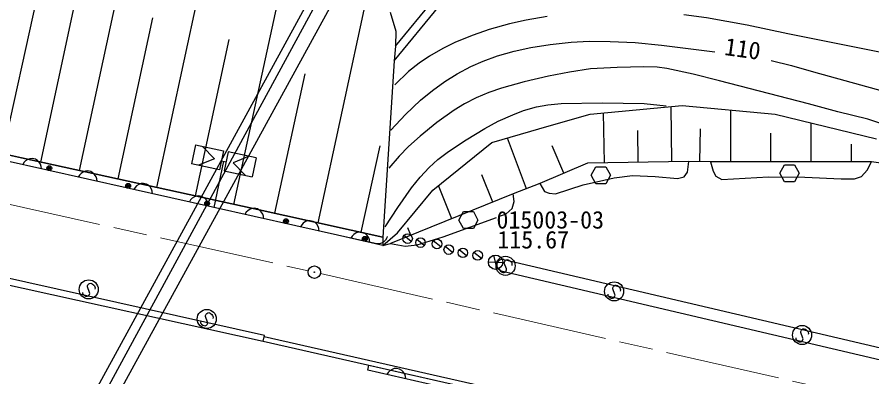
# Model space of a CAD drawing. Units: millimetres, scale not verified. Extents: x 40000 to 680000, y 20000 to 380000.
# Drawn here: x 434228 to 523380, y 272256 to 309748 of the extents above; entities that cross this region are included whole.
import ezdxf
from ezdxf.enums import TextEntityAlignment as Align

# ---------------------------------------------------------------- set-up
doc = ezdxf.new("R2010")
doc.units = ezdxf.units.MM
doc.header["$LTSCALE"] = 1000
doc.linetypes.add('CHAIN', pattern=[18.5, 12, -1.5, 3.5, -1.5])
for name, color, linetype, lineweight in [('M-BGD', 7, 'Continuous', 25), ('M-BMK', 2, 'CHAIN', 13), ('M-BMK-SRVR', 3, 'Continuous', 25)]:
    doc.layers.add(name, color=color, linetype=linetype, lineweight=lineweight)
doc.styles.add('ＭＳ ゴシック', font='')
doc.styles.get('ＭＳ ゴシック').set_extended_font_data('MS Gothic')

msp = doc.modelspace()

# ---------------------------------------------------------------- linework, layer by layer
at = {"layer": 'M-BGD'}
for p, q in [((432751, 295518), (439070, 324233)), ((440724, 293765), (446870, 322187)), ((448787, 292000), (454751, 319582)), ((456849, 290235), (462639, 317015)), ((436302, 259649), (466111, 314169)), ((437249, 259322), (466877, 313823)), ((438251, 258573), (468157, 313109)), ((465623, 288312), (470976, 313032)), ((436693, 294648), (440435, 311955)), ((473680, 306737), (477747, 311684)), ((473563, 305177), (478245, 310889)), ((444755, 292883), (448387, 309679)), ((473122, 310249), (473734, 308278)), ((487333, 309436), (485573, 309037)), ((489502, 309817), (487333, 309436)), ((506136, 309668), (503757, 309993)), ((510378, 308897), (506136, 309668)), ((485573, 309037), (483455, 308441)), ((514623, 308013), (510378, 308897)), ((473734, 308278), (473680, 306737)), ((481793, 307883), (479936, 307134)), ((483455, 308441), (481793, 307883)), ((524182, 306080), (514623, 308013)), ((452818, 291118), (456344, 307426)), ((473680, 306737), (473563, 305177)), ((479936, 307134), (478620, 306486)), ((487821, 306569), (489832, 306896)), ((489832, 306896), (492018, 307137)), ((492018, 307137), (493885, 307229)), ((493885, 307229), (496085, 307219)), ((496085, 307219), (498684, 307086)), ((498684, 307086), (501446, 306833)), ((501446, 306833), (506998, 306129)), ((478620, 306486), (477236, 305676)), ((484323, 305708), (486058, 306190)), ((486058, 306190), (487821, 306569)), ((473563, 305177), (472382, 286831)), ((476174, 304958), (475052, 304067)), ((477236, 305676), (476174, 304958)), ((481550, 304600), (482832, 305172)), ((482832, 305172), (484323, 305708)), ((512858, 305227), (514979, 304720)), ((475052, 304067), (473618, 302685)), ((480133, 303847), (481550, 304600)), ((491856, 304018), (489650, 303584)), ((494032, 304342), (491856, 304018)), ((496803, 304500), (494032, 304342)), ((499581, 304552), (496803, 304500)), ((500979, 304518), (499581, 304552)), ((501993, 304406), (500979, 304518)), ((504756, 303811), (501993, 304406)), ((514979, 304720), (517288, 304057)), ((517288, 304057), (526427, 301527)), ((461118, 289300), (464263, 303830)), ((478842, 303042), (480133, 303847)), ((489650, 303584), (487117, 302997)), ((507471, 303122), (504756, 303811)), ((516778, 300699), (507471, 303122)), ((477539, 302105), (478842, 303042)), ((484757, 302350), (483430, 301903)), ((487117, 302997), (484757, 302350)), ((476300, 301084), (477539, 302105)), ((482123, 301352), (480877, 300708)), ((483430, 301903), (482123, 301352)), ((474730, 299584), (476300, 301084)), ((480877, 300708), (479809, 300045)), ((488390, 300387), (489586, 300610)), ((489586, 300610), (490980, 300751)), ((490980, 300751), (495250, 300808)), ((493995, 299639), (503594, 300547)), ((495250, 300808), (499638, 300760)), ((499638, 300760), (501929, 300517)), ((503594, 300547), (513274, 299639)), ((519841, 299862), (516778, 300699)), ((411566, 300238), (434677, 295089)), ((434677, 295089), (411566, 300238)), ((473211, 297981), (474730, 299584)), ((479809, 300045), (478021, 298753)), ((484416, 298889), (485916, 299574)), ((485916, 299574), (487044, 299999)), ((487044, 299999), (488390, 300387)), ((489729, 298401), (493995, 299639)), ((495485, 294573), (495400, 299772)), ((502525, 294688), (502431, 300437)), ((508655, 294659), (508655, 300072)), ((513274, 299639), (523857, 297080)), ((522957, 299125), (519841, 299862)), ((478021, 298753), (476250, 297339)), ((483006, 298131), (484416, 298889)), ((517043, 294659), (517043, 298728)), ((525744, 298170), (522957, 299125)), ((481068, 296970), (483006, 298131)), ((483741, 296667), (489729, 298401)), ((499005, 294631), (498951, 297915)), ((505422, 294688), (505507, 298093)), ((476250, 297339), (475059, 296266)), ((479224, 295747), (481068, 296970)), ((487362, 291866), (485364, 297137)), ((512849, 294659), (512849, 297671)), ((452821, 296437), (452405, 294469)), ((452821, 296437), (455755, 295810)), ((453555, 296281), (454814, 294983)), ((470129, 287325), (472080, 296333)), ((475059, 296266), (474082, 295253)), ((477588, 291715), (483741, 296667)), ((491241, 293472), (490020, 296339)), ((521236, 294659), (521236, 296492)), ((455755, 295810), (455339, 293842)), ((456225, 295712), (455809, 293744)), ((459159, 295085), (456225, 295712)), ((458425, 295242), (456750, 294571)), ((474082, 295253), (472982, 294013)), ((478111, 294896), (479224, 295747)), ((467656, 287025), (432896, 294797)), ((467656, 287025), (432896, 294797)), ((434677, 295089), (458865, 289794)), ((458865, 289794), (434677, 295089)), ((434946, 294586), (434816, 294368)), ((435107, 294756), (434946, 294586)), ((435346, 294909), (435107, 294756)), ((435567, 294983), (435346, 294909)), ((435818, 295010), (435567, 294983)), ((436131, 294940), (435818, 295010)), ((436348, 294809), (436131, 294940)), ((436517, 294647), (436348, 294809)), ((436669, 294407), (436517, 294647)), ((436742, 294185), (436669, 294407)), ((455339, 293842), (452405, 294469)), ((454814, 294983), (453139, 294312)), ((455764, 294733), (454741, 289891)), ((455535, 294766), (456003, 294666)), ((456750, 294571), (458009, 293274)), ((459159, 295085), (458743, 293117)), ((477216, 294087), (478111, 294896)), ((493724, 294544), (488758, 292401)), ((493724, 294544), (488758, 292401)), ((504285, 294717), (493724, 294544)), ((504285, 294717), (493724, 294544)), ((504141, 293588), (504285, 294717)), ((506558, 294659), (504285, 294717)), ((506558, 294659), (504285, 294717)), ((523333, 294659), (506558, 294659)), ((506558, 294659), (506817, 293704)), ((523333, 294659), (506558, 294659)), ((513782, 293484), (514262, 294369)), ((514262, 294369), (515302, 294369)), ((515302, 294369), (515782, 293484)), ((522902, 293791), (523333, 294659)), ((524310, 294535), (523333, 294659)), ((524310, 294535), (523333, 294659)), ((436768, 293931), (436742, 294185)), ((440900, 293461), (440740, 293291)), ((441139, 293614), (440900, 293461)), ((441360, 293688), (441139, 293614)), ((441612, 293714), (441360, 293688)), ((441924, 293644), (441612, 293714)), ((442141, 293513), (441924, 293644)), ((442310, 293352), (442141, 293513)), ((442462, 293112), (442310, 293352)), ((455809, 293744), (458743, 293117)), ((476258, 293060), (477216, 294087)), ((483833, 290466), (482694, 293315)), ((494110, 293261), (494590, 294147)), ((494590, 294147), (495630, 294147)), ((495630, 294147), (496110, 293261)), ((503796, 293096), (504141, 293588)), ((506817, 293704), (507105, 293183)), ((514262, 292598), (513782, 293484)), ((515782, 293484), (515302, 292598)), ((522297, 293125), (522902, 293791)), ((440740, 293291), (440610, 293073)), ((442536, 292889), (442462, 293112)), ((442562, 292636), (442536, 292889)), ((475373, 291962), (476258, 293060)), ((493276, 292256), (496499, 293009)), ((494590, 292376), (494110, 293261)), ((496110, 293261), (495630, 292376)), ((496499, 293009), (498427, 293241)), ((498427, 293241), (500786, 293154)), ((500786, 293154), (503117, 292922)), ((503117, 292922), (503796, 293096)), ((507105, 293183), (507738, 292835)), ((507738, 292835), (512601, 293096)), ((512601, 293096), (516399, 293067)), ((515302, 292598), (514262, 292598)), ((516399, 293067), (520168, 292893)), ((520168, 292893), (521549, 292893)), ((521549, 292893), (522297, 293125)), ((446533, 291995), (446403, 291777)), ((446694, 292166), (446533, 291995)), ((446932, 292318), (446694, 292166)), ((447154, 292393), (446932, 292318)), ((447405, 292419), (447154, 292393)), ((447718, 292349), (447405, 292419)), ((447934, 292218), (447718, 292349)), ((448104, 292057), (447934, 292218)), ((448255, 291816), (448104, 292057)), ((448329, 291594), (448255, 291816)), ((448355, 291341), (448329, 291594)), ((473896, 287257), (477588, 291715)), ((473921, 289901), (475373, 291962)), ((479564, 288739), (478183, 292194)), ((488758, 292401), (485967, 291330)), ((488758, 292401), (485967, 291330)), ((488758, 292401), (489247, 291590)), ((489247, 291590), (489708, 291417)), ((490398, 291330), (493276, 292256)), ((495630, 292376), (494590, 292376)), ((452327, 290700), (452196, 290482)), ((452487, 290870), (452327, 290700)), ((452726, 291023), (452487, 290870)), ((452947, 291097), (452726, 291023)), ((453199, 291123), (452947, 291097)), ((453511, 291054), (453199, 291123)), ((453728, 290923), (453511, 291054)), ((453897, 290761), (453728, 290923)), ((454049, 290521), (453897, 290761)), ((485967, 291330), (473162, 286147)), ((485967, 291330), (473162, 286147)), ((486053, 290519), (485967, 291330)), ((489708, 291417), (490398, 291330)), ((454123, 290298), (454049, 290521)), ((454149, 290045), (454123, 290298)), ((458740, 289802), (458519, 289728)), ((458992, 289828), (458740, 289802)), ((458865, 289794), (472382, 286831)), ((472382, 286831), (458865, 289794)), ((459304, 289758), (458992, 289828)), ((459521, 289627), (459304, 289758)), ((472617, 287877), (473921, 289901)), ((485248, 289245), (485852, 289795)), ((485852, 289795), (486053, 290519)), ((458120, 289405), (457990, 289186)), ((458280, 289575), (458120, 289405)), ((458519, 289728), (458280, 289575)), ((459690, 289466), (459521, 289627)), ((459842, 289226), (459690, 289466)), ((459916, 289003), (459842, 289226)), ((459942, 288750), (459916, 289003)), ((478658, 286842), (484222, 288871)), ((480295, 288591), (480775, 289476)), ((480775, 289476), (481815, 289476)), ((481815, 289476), (482295, 288591)), ((484469, 288961), (485248, 289245)), ((463913, 288109), (463783, 287891)), ((464074, 288280), (463913, 288109)), ((464312, 288432), (464074, 288280)), ((464534, 288507), (464312, 288432)), ((464785, 288533), (464534, 288507)), ((465098, 288463), (464785, 288533)), ((465314, 288332), (465098, 288463)), ((465484, 288170), (465314, 288332)), ((465635, 287930), (465484, 288170)), ((480775, 287706), (480295, 288591)), ((482295, 288591), (481815, 287706)), ((460022, 276570), (412296, 287194)), ((465709, 287708), (465635, 287930)), ((465735, 287455), (465709, 287708)), ((469335, 287099), (469174, 286929)), ((469574, 287251), (469335, 287099)), ((469796, 287325), (469574, 287251)), ((470047, 287351), (469796, 287325)), ((470359, 287280), (470047, 287351)), ((470576, 287149), (470359, 287280)), ((470745, 286987), (470576, 287149)), ((472382, 285956), (473896, 287257)), ((475296, 287011), (474983, 287795)), ((481815, 287706), (480775, 287706)), ((412149, 286493), (459902, 275969)), ((472382, 285956), (467656, 287025)), ((470443, 286395), (467656, 287025)), ((469174, 286929), (469044, 286711)), ((471419, 286174), (470443, 286395)), ((470896, 286746), (470745, 286987)), ((470969, 286523), (470896, 286746)), ((470995, 286270), (470969, 286523)), ((472243, 286194), (472022, 286120)), ((472482, 286346), (472243, 286194)), ((472382, 286831), (472382, 285956)), ((472643, 286516), (472482, 286346)), ((472774, 286734), (472643, 286516)), ((472809, 286891), (472774, 286734)), ((475338, 286351), (474567, 286979)), ((476685, 285935), (475913, 286564)), ((475953, 286003), (478658, 286842)), ((478406, 285796), (477635, 286424)), ((471731, 286104), (471419, 286174)), ((472022, 286120), (471731, 286104)), ((472382, 285956), (473162, 286147)), ((473162, 286147), (474716, 285887)), ((474716, 285887), (475953, 286003)), ((479632, 285204), (478860, 285833)), ((481105, 284870), (480333, 285498)), ((482650, 284603), (481879, 285231)), ((484307, 283480), (483948, 284928)), ((485000, 284488), (537137, 272268)), ((483382, 284233), (484873, 284175)), ((484728, 283313), (536864, 271093)), ((459902, 275969), (460022, 276570)), ((460012, 276460), (548873, 256385)), ((459902, 275969), (548575, 255937)), ((470798, 272957), (470898, 273485)), ((548327, 255368), (470798, 272957)), ((470898, 273485), (548575, 255937)), ((473096, 272890), (472935, 272720)), ((473335, 273042), (473096, 272890)), ((473556, 273115), (473335, 273042)), ((473808, 273140), (473556, 273115)), ((474120, 273070), (473808, 273140)), ((474337, 272938), (474120, 273070)), ((474505, 272776), (474337, 272938)), ((472935, 272720), (472804, 272502)), ((474657, 272535), (474505, 272776)), ((474730, 272313), (474657, 272535)), ((474755, 272059), (474730, 272313))]:
    msp.add_line(p, q, dxfattribs=at)
for points in [[(484526, 283527), (484531, 283446), (484567, 283371), (484636, 283289), (484756, 283191), (484879, 283136), (485012, 283125), (485132, 283169), (485208, 283255), (485252, 283317), (485284, 283419), (485264, 283506), (485041, 284095), (485051, 284202), (485099, 284324), (485182, 284411), (485270, 284463), (485381, 284488), (485529, 284425), (485708, 284280), (485776, 284205), (485821, 284110), (485836, 284002), (485817, 283868)], [(441048, 281067), (441053, 280986), (441089, 280912), (441158, 280830), (441278, 280732), (441401, 280677), (441534, 280665), (441653, 280710), (441730, 280796), (441773, 280857), (441806, 280960), (441786, 281047), (441562, 281635), (441573, 281743), (441621, 281865), (441704, 281952), (441791, 282003), (441902, 282029), (442051, 281966), (442229, 281821), (442297, 281746), (442343, 281651), (442357, 281542), (442339, 281409)], [(495844, 280864), (495849, 280783), (495885, 280709), (495954, 280627), (496074, 280529), (496197, 280474), (496329, 280463), (496449, 280507), (496526, 280593), (496569, 280654), (496601, 280757), (496582, 280844), (496358, 281432), (496369, 281540), (496416, 281662), (496500, 281749), (496587, 281800), (496698, 281826), (496847, 281763), (497025, 281618), (497093, 281543), (497138, 281448), (497153, 281339), (497135, 281206)], [(453361, 277990), (453366, 277909), (453402, 277835), (453471, 277753), (453591, 277655), (453714, 277600), (453846, 277589), (453966, 277633), (454043, 277719), (454086, 277780), (454118, 277883), (454099, 277970), (453875, 278558), (453886, 278666), (453934, 278788), (454017, 278875), (454104, 278926), (454215, 278952), (454364, 278889), (454542, 278744), (454610, 278669), (454656, 278574), (454670, 278465), (454652, 278332)], [(515451, 276315), (515455, 276234), (515491, 276160), (515560, 276078), (515680, 275980), (515803, 275925), (515936, 275914), (516056, 275958), (516132, 276044), (516176, 276105), (516208, 276208), (516188, 276295), (515965, 276883), (515975, 276991), (516023, 277113), (516107, 277200), (516194, 277251), (516305, 277277), (516453, 277214), (516632, 277069), (516700, 276994), (516745, 276899), (516760, 276790), (516741, 276657)]]:
    msp.add_lwpolyline(points, dxfattribs=at)
for centre, radius in [((474952, 286665), 498), ((476299, 286250), 498), ((478020, 286110), 498), ((479246, 285519), 498), ((480719, 285184), 498), ((482265, 284917), 498), ((484128, 284205), 746), ((485174, 283831), 995), ((441696, 281372), 995), ((496492, 281169), 995), ((454009, 278295), 995), ((516098, 276620), 995)]:
    msp.add_circle(centre, radius, dxfattribs=at)
for centre, major_axis in [((437585, 294006), (0, -252)), ((437585, 294006), (0, -151)), ((437585, 294006), (0, -50.3)), ((445814, 292167), (0, -252)), ((445814, 292167), (0, -151)), ((445814, 292167), (0, -50.3)), ((454042, 290327), (0, -252)), ((454042, 290327), (0, -151)), ((454042, 290327), (0, -50.3)), ((462271, 288487), (0, -252)), ((462271, 288487), (0, -151)), ((462271, 288487), (0, -50.3)), ((470498, 286640), (0, -252)), ((470498, 286640), (0, -151)), ((470498, 286640), (0, -50.3)), ((465233, 283168), (0, -26.2))]:
    msp.add_ellipse(centre, major_axis=major_axis, ratio=0.993862, dxfattribs=at)
msp.add_ellipse((484864, 283900), major_axis=(0, -604), ratio=0.993862, start_param=2.912729, end_param=6.054321, dxfattribs=at)
at = {"layer": 'M-BMK'}
for p, q in [((413066, 294771), (464599, 283309)), ((465867, 283023), (562587, 260995))]:
    msp.add_line(p, q, dxfattribs=at)
at = {"layer": 'M-BMK-SRVR'}
msp.add_ellipse((465233, 283168), major_axis=(0, -654), ratio=0.993862, dxfattribs=at)

# ---------------------------------------------------------------- texts
at = {"layer": 'M-BGD', "style": 'ＭＳ ゴシック'}
msp.add_text('110', height=1833, rotation=352, dxfattribs=at).set_placement((507852, 305265), align=Align.BOTTOM_LEFT)
for s, p in [('015003-03', (484222, 287161)), ('115.67', (484316, 285087))]:
    msp.add_text(s, height=1833, dxfattribs=at).set_placement(p, align=Align.BOTTOM_LEFT)

doc.saveas('drawing.dxf')
